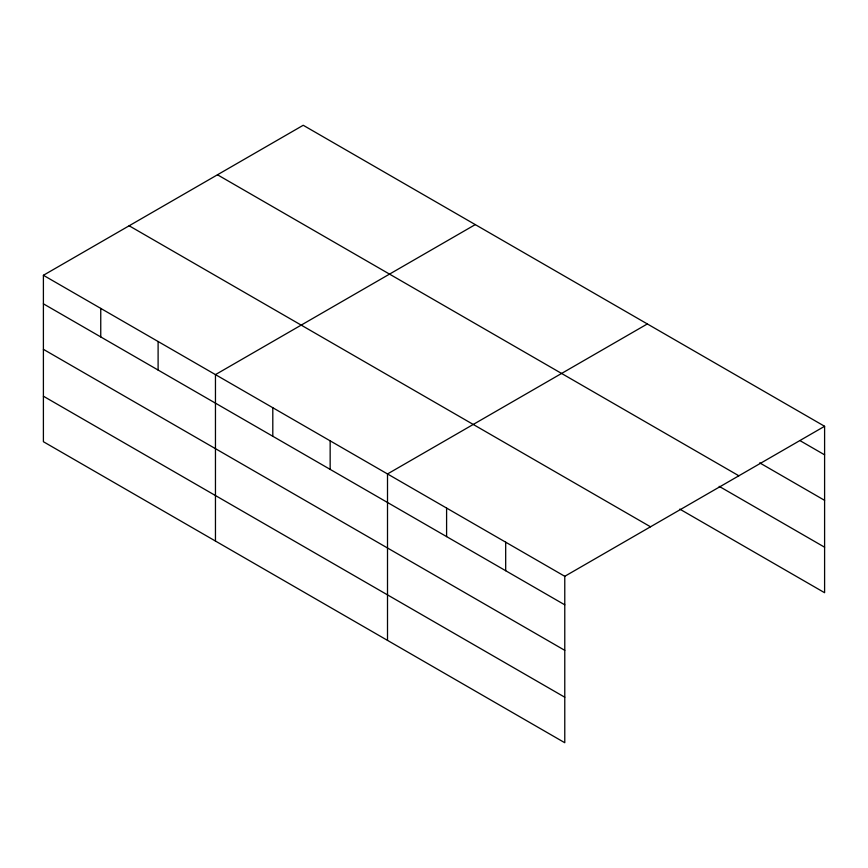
<?xml version="1.0" encoding="UTF-8"?>
<svg xmlns="http://www.w3.org/2000/svg" width="868" height="868" viewBox="0 0 868 868"><rect width="100%" height="100%" fill="white"/><g stroke="black" fill="none" stroke-linecap="round" stroke-linejoin="round"><path stroke-width="1.3" d="M564.775 650.338L564.775 576.298L43.4 275.286L43.4 441.714L564.775 742.726L564.775 650.338L43.4 349.327M43.4 275.286L303.225 125.274L824.6 426.286L824.6 592.714L679.774 509.104M475.273 224.606L215.459 374.618L215.459 541.046M647.333 323.948L387.508 473.95L387.508 640.378M564.775 576.298L824.6 426.286M800.274 440.781L824.6 454.832M759.717 462.872L824.6 500.337M217.477 174.783L738.863 475.794M719.171 486.34L824.6 547.209M129.137 225.778L650.523 526.8M43.4 303.822L564.775 604.833M43.4 396.209L564.775 697.221M505.686 542.185L505.686 570.721M446.597 508.073L446.597 536.608M330.155 440.846L330.155 469.382M272.802 407.732L272.802 436.268M158.106 341.504L158.106 370.05M100.753 308.4L100.753 336.936"/></g></svg>
